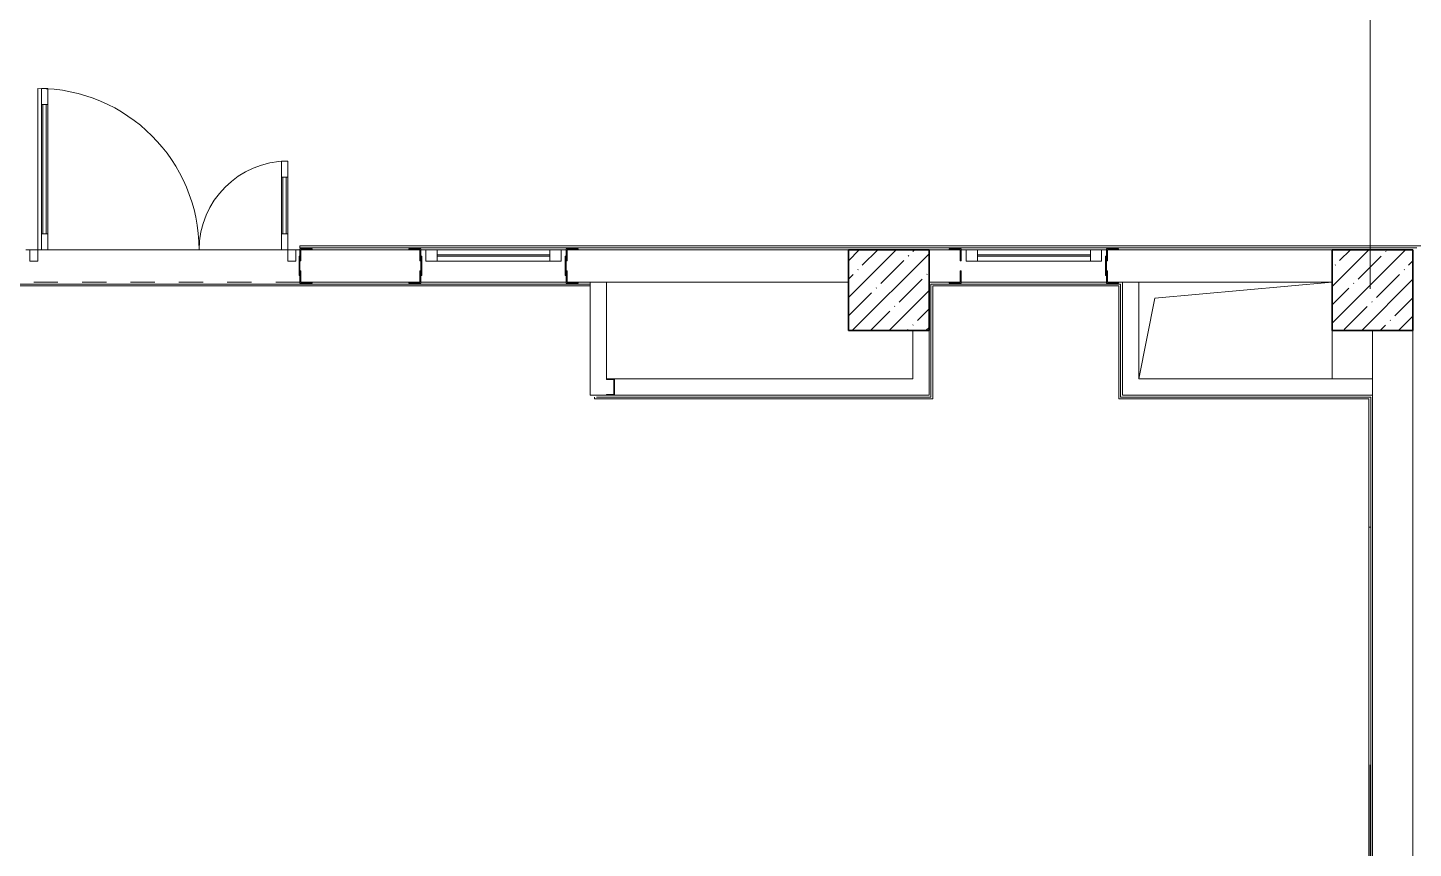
# Model space of a CAD drawing. Header units: millimetres. Extents: x 5993 to 95364, y 94667 to 143522.
# Drawn here: x 46973 to 47672, y 114292 to 114705 of the extents above; entities that cross this region are included whole.
import ezdxf

# ---------------------------------------------------------------- set-up
doc = ezdxf.new("R2010")
doc.units = ezdxf.units.MM
doc.linetypes.add('50_200_ШТРИХ_1Т_ш5_п1_п1_', pattern=[1400, 1000, -200, 0, -200])
doc.linetypes.add('Штрих короткий', pattern=[300, 150, -150])
for name, color, linetype, lineweight in [('0-2', 7, 'Continuous', 9), ('S-GRID-____-OTLN-1', 7, '50_200_ШТРИХ_1Т_ш5_п1_п1_', 9), ('Двери', 7, 'Continuous', 9), ('Каркас_Импост', 7, 'Continuous', 13), ('Каркас_Импост-1', 7, 'Continuous', 9), ('Несущие колонны', 7, 'Continuous', 9), ('Несущие колонны-1', 7, 'Continuous', 35), ('Обобщенные модели', 7, 'Continuous', 9), ('Остекление-1', 7, 'Continuous', 9), ('Перекрытия', 7, 'Continuous', 9), ('Перемычка-1', 7, 'Штрих короткий', 9), ('Стены', 7, 'Continuous', 9), ('Стены-1', 7, 'Continuous', 13), ('Элементы узлов', 7, 'Continuous', 9)]:
    doc.layers.add(name, color=color, linetype=linetype, lineweight=lineweight)

# ---------------------------------------------------------------- blocks, each defined once
blk = doc.blocks.new('BSC_Колонна _Прямоугольная - 500х500-V62-АИ2_01_План напольных покрытий и плинтусов 1го этажа _Часть 2_')
at = {"layer": 'Несущие колонны'}
h = blk.add_hatch(dxfattribs=at)
h.set_pattern_fill('FP_72', color=256, style=0, pattern_type=2)
h.set_pattern_definition([(45, (-70950, -7650), (-114.04925, 114.04925), []), (45, (-70835.95, -7650), (-114.04925, 114.04925), [201.613, -40.323, 3.353, -36.97])])
h.paths.add_polyline_path([(-250, -250), (250, -250), (250, 250), (-250, 250)], flags=0)
at = {"layer": 'Несущие колонны-1'}
for p, q in [((250, 250), (-250, 250)), ((-250, 250), (-250, -250)), ((250, -250), (250, 250)), ((-250, -250), (250, -250))]:
    blk.add_line(p, q, dxfattribs=at)
blk = doc.blocks.new('Проем_Дверь_Прямоугольный - 1700х2400h_дверные проемы-28051683-АИ2_01_План напольных покрытий и плинтусов 1го этажа _Часть 2_')
at = {"layer": 'Перемычка-1'}
for p, q in [((850, 100), (-850, 100)), ((850, -100), (-850, -100))]:
    blk.add_line(p, q, dxfattribs=at)
blk = doc.blocks.new('BSC_Колонна _Прямоугольная - 500х500-V121-АИ2_01_План напольных покрытий и плинтусов 1го этажа _Часть 2_')
at = {"layer": 'Несущие колонны'}
h = blk.add_hatch(dxfattribs=at)
h.set_pattern_fill('FP_141', color=256, style=0, pattern_type=2)
h.set_pattern_definition([(45, (-73950, -7650), (-114.04925, 114.04925), []), (45, (-73835.95, -7650), (-114.04925, 114.04925), [201.613, -40.323, 3.353, -36.97])])
h.paths.add_polyline_path([(-250, -250), (250, -250), (250, 250), (-250, 250)], flags=0)
at = {"layer": 'Несущие колонны-1'}
for p, q in [((250, 250), (-250, 250)), ((-250, 250), (-250, -250)), ((250, -250), (250, 250)), ((-250, -250), (250, -250))]:
    blk.add_line(p, q, dxfattribs=at)
blk = doc.blocks.new('120_Окно_СКБ_1Ст - 120_Окно_СКБ_1Ст_классы 900x800_E30-27915984-АИ2_01_План напольных покрытий и плинтусов 1го этажа _Часть 2_')
at = {"layer": 'Каркас_Импост'}
for p, q in [((-420, 30), (-420, 100)), ((-420, 100), (-350, 100)), ((-350, 100), (-350, 30)), ((350, 30), (350, 100)), ((350, 100), (420, 100)), ((420, 100), (420, 30)), ((-350, 30), (-420, 30)), ((420, 30), (350, 30))]:
    blk.add_line(p, q, dxfattribs=at)
at = {"layer": 'Каркас_Импост-1'}
for p, q in [((420, 100), (-420, 100)), ((-420, 30), (420, 30))]:
    blk.add_line(p, q, dxfattribs=at)
at = {"layer": 'Остекление-1'}
for p, q in [((350, 70), (-350, 70)), ((350, 60), (-350, 60))]:
    blk.add_line(p, q, dxfattribs=at)
blk = doc.blocks.new('120_Окно_СКБ_1Ст - 120_Окно_СКБ_1Ст_классы 900x800_E30-27949321-АИ2_01_План напольных покрытий и плинтусов 1го этажа _Часть 2_')
at = {"layer": 'Каркас_Импост'}
for p, q in [((-420, 30), (-420, 100)), ((-420, 100), (-350, 100)), ((-350, 100), (-350, 30)), ((350, 30), (350, 100)), ((350, 100), (420, 100)), ((420, 100), (420, 30)), ((-350, 30), (-420, 30)), ((420, 30), (350, 30))]:
    blk.add_line(p, q, dxfattribs=at)
at = {"layer": 'Каркас_Импост-1'}
for p, q in [((420, 100), (-420, 100)), ((-420, 30), (420, 30))]:
    blk.add_line(p, q, dxfattribs=at)
at = {"layer": 'Остекление-1'}
for p, q in [((350, 70), (-350, 70)), ((350, 60), (-350, 60))]:
    blk.add_line(p, q, dxfattribs=at)
blk = doc.blocks.new('Дверь_Витражная_СКБ_2Ст2 - ДВВ_ДАО_СОШ_Классы-26508392-АИ2_01_План напольных покрытий и плинтусов 1го этажа _Часть 2_')
at = {"layer": 'Двери'}
for p, q in [((-775, 1035), (-775, 35)), ((775, 585), (775, 35))]:
    blk.add_line(p, q, dxfattribs=at)
for centre, radius, start, end in [((-775, 35), 1000, 360, 90), ((775, 35), 550, 90, 180)]:
    blk.add_arc(centre, radius, start, end, dxfattribs=at)
at = {"layer": 'Элементы узлов'}
for p, q in [((-753, 1035), (-713, 1035)), ((-753, 1035), (-753, 35)), ((-713, 1035), (-753, 1035)), ((-753, 1035), (-753, 35)), ((-713, 1035), (-713, 35)), ((-713, 35), (-713, 1035)), ((-753, 935), (-713, 935)), ((-743, 935), (-743, 135)), ((-723, 935), (-723, 135)), ((775, 585), (735, 585)), ((735, 585), (735, 35)), ((775, 585), (735, 585)), ((735, 585), (735, 35)), ((775, 585), (775, 35)), ((775, 35), (775, 585)), ((775, 485), (735, 485)), ((745, 485), (745, 135)), ((765, 485), (765, 135)), ((-753, 135), (-713, 135)), ((775, 135), (735, 135)), ((-825, 35), (-825, -35)), ((-775, 35), (-825, 35)), ((-775, 35), (-825, 35)), ((-825, 35), (-825, -35)), ((-775, -35), (-775, 35)), ((-775, -35), (-775, 35)), ((-713, 35), (-753, 35)), ((-753, 35), (-713, 35)), ((735, 35), (775, 35)), ((735, 35), (775, 35)), ((775, -35), (775, 35)), ((775, 35), (825, 35)), ((775, 35), (775, -35)), ((825, 35), (775, 35)), ((825, 35), (825, -35)), ((825, -35), (825, 35)), ((-825, -35), (-775, -35)), ((-825, -35), (-775, -35)), ((825, -35), (775, -35)), ((775, -35), (825, -35))]:
    blk.add_line(p, q, dxfattribs=at)
blk = doc.blocks.new('Фахверк_СКБ_Уголок - 200_4010-27904286-АИ2_01_План напольных покрытий и плинтусов 1го этажа _Часть 2_')
at = {"layer": 'Обобщенные модели'}
for p, q in [((200, 156), (125, 156)), ((125, 156), (125, 81)), ((131, 81), (131, 150)), ((131, 150), (200, 150)), ((200, 150), (200, 156)), ((125, 81), (131, 81)), ((131, 19), (125, 19)), ((125, 19), (125, -56)), ((131, -50), (131, 19)), ((125, -56), (200, -56)), ((200, -50), (131, -50)), ((200, -56), (200, -50))]:
    blk.add_line(p, q, dxfattribs=at)
blk = doc.blocks.new('154_Стойка_СКБ_Уголок - СМ-2530_200-28213945-АИ2_01_План напольных покрытий и плинтусов 1го этажа _Часть 2_')
at = {"layer": 'Обобщенные модели'}
for p, q in [((125, 156), (125, 81)), ((200, 156), (125, 156)), ((131, 81), (131, 150)), ((131, 150), (200, 150)), ((200, 150), (200, 156)), ((125, 81), (131, 81)), ((131, 19), (125, 19)), ((125, 19), (125, -56)), ((131, -50), (131, 19)), ((125, -56), (200, -56)), ((200, -50), (131, -50)), ((200, -56), (200, -50))]:
    blk.add_line(p, q, dxfattribs=at)
blk = doc.blocks.new('Стойка_Влож_Полоса боковая - Полоса-28213942-АИ2_01_План напольных покрытий и плинтусов 1го этажа _Часть 2_')
at = {"layer": 'Обобщенные модели'}
for p, q in [((-5, 60), (0, 60)), ((-5, -60), (-5, 60)), ((0, 31), (0, -31)), ((0, -60), (-5, -60))]:
    blk.add_line(p, q, dxfattribs=at)
blk = doc.blocks.new('AR_Отверстие прямоугольное _в плите_ - AR_Отверстие прямоугольное _в плите_-V243-АИ2_01_План напольных покрытий и плинтусов 1го этажа _Часть 2_')
at = {"layer": 'Обобщенные модели'}
for p, q in [((-500, 200), (600, 300)), ((-600, -300), (-500, 200)), ((600, -300), (600, 0))]:
    blk.add_line(p, q, dxfattribs=at)
blk = doc.blocks.new('154_Фахверк_СКБ_Швеллер - Тип_100_4010_1-36655149-АИ2_01_План напольных покрытий и плинтусов 1го этажа _Часть 2_')
at = {"layer": 'Обобщенные модели'}
for p, q in [((175, 50), (125, 50)), ((125, 50), (125, -50)), ((128, 47), (175, 47)), ((128, -47), (128, 47)), ((175, 47), (175, 50)), ((125, -50), (175, -50)), ((175, -47), (128, -47)), ((175, -50), (175, -47))]:
    blk.add_line(p, q, dxfattribs=at)

msp = doc.modelspace()

# ---------------------------------------------------------------- linework, layer by layer
at = {"layer": 'S-GRID-____-OTLN-1', "color": 251, "ltscale": 0.6, "true_color": 0x636466}
msp.add_line((47650.6, 113733.6), (47650.6, 114924.43), dxfattribs=at)
at = {"layer": 'Перекрытия'}
msp.add_line((46972.21, 114593.4), (47110.59, 114593.4), dxfattribs=at)
at = {"layer": 'Стены'}
for p, q in [((47110.59, 114595.35), (47749.54, 114595.35)), ((47110.59, 114594.37), (47110.59, 114595.35)), ((47674.15, 114594.37), (47110.59, 114594.37)), ((46940.63, 114576.14), (47257.1, 114576.14)), ((47257.1, 114575.17), (46941.61, 114575.17)), ((47429.01, 114576.14), (47524.73, 114576.14)), ((47429.01, 114519.16), (47429.01, 114576.14)), ((47523.75, 114575.17), (47429.98, 114575.17)), ((47429.98, 114575.17), (47429.98, 114518.19)), ((47523.75, 114518.19), (47523.75, 114575.17)), ((47524.73, 114576.14), (47524.73, 114519.16)), ((47259.22, 114519.16), (47259.22, 114518.19)), ((47429.98, 114518.19), (47259.22, 114518.19)), ((47260.19, 114519.16), (47429.01, 114519.16)), ((47649.91, 114518.19), (47523.75, 114518.19)), ((47524.73, 114519.16), (47650.89, 114519.16)), ((47649.91, 113984.88), (47649.91, 114518.19)), ((47650.89, 114519.16), (47650.89, 113983.91))]:
    msp.add_line(p, q, dxfattribs=at)
at = {"layer": 'Стены-1'}
for p, q in [((47165.53, 114593.4), (47116.69, 114593.4)), ((47174.08, 114593.4), (47171.63, 114593.4)), ((47244.89, 114593.4), (47242.45, 114593.4)), ((47387.33, 114593.4), (47250.99, 114593.4)), ((47438.2, 114593.4), (47428.03, 114593.4)), ((47446.75, 114593.4), (47444.31, 114593.4)), ((47517.56, 114593.4), (47515.12, 114593.4)), ((47631.52, 114593.4), (47523.67, 114593.4)), ((47116.69, 114577.12), (47165.53, 114577.12)), ((47171.63, 114577.12), (47244.89, 114577.12)), ((47250.99, 114577.12), (47387.33, 114577.12)), ((47257.1, 114577.12), (47257.1, 114528.28)), ((47265.24, 114577.12), (47257.1, 114577.12)), ((47265.24, 114528.28), (47265.24, 114577.12)), ((47428.03, 114577.12), (47438.2, 114577.12)), ((47444.31, 114577.12), (47517.56, 114577.12)), ((47523.67, 114577.12), (47631.52, 114577.12)), ((47525.7, 114577.12), (47525.7, 114528.28)), ((47533.84, 114577.12), (47525.7, 114577.12)), ((47533.84, 114528.28), (47533.84, 114577.12)), ((47419.89, 114552.7), (47419.89, 114528.28)), ((47428.03, 114520.14), (47428.03, 114552.7)), ((47651.87, 114552.7), (47651.87, 113982.93)), ((47672.22, 113982.93), (47672.22, 114552.7)), ((47257.1, 114528.28), (47257.1, 114520.14)), ((47419.89, 114528.28), (47269.31, 114528.28)), ((47525.7, 114528.28), (47525.7, 114520.14)), ((47651.87, 114528.28), (47533.84, 114528.28)), ((47651.87, 114520.14), (47651.87, 114528.28)), ((47257.1, 114520.14), (47265.24, 114520.14)), ((47269.31, 114520.14), (47419.89, 114520.14)), ((47419.89, 114520.14), (47428.03, 114520.14)), ((47525.7, 114520.14), (47651.87, 114520.14))]:
    msp.add_line(p, q, dxfattribs=at)

# ---------------------------------------------------------------- block references
at = {"layer": '0-2', "xscale": 0.08139549610658335, "yscale": 0.08139549610658335, "zscale": 0.08139549610658335}
for name, p in [('Дверь_Витражная_СКБ_2Ст2 - ДВВ_ДАО_СОШ_Классы-26508392-АИ2_01_План напольных покрытий и плинтусов 1го этажа _Часть 2_', (47041.4, 114590.55)), ('Проем_Дверь_Прямоугольный - 1700х2400h_дверные проемы-28051683-АИ2_01_План напольных покрытий и плинтусов 1го этажа _Часть 2_', (47041.4, 114585.26)), ('154_Стойка_СКБ_Уголок - СМ-2530_200-28213945-АИ2_01_План напольных покрытий и плинтусов 1го этажа _Часть 2_', (47100.41, 114581.19)), ('120_Окно_СКБ_1Ст - 120_Окно_СКБ_1Ст_классы 900x800_E30-27915984-АИ2_01_План напольных покрытий и плинтусов 1го этажа _Часть 2_', (47208.26, 114585.26)), ('154_Стойка_СКБ_Уголок - СМ-2530_200-28213945-АИ2_01_План напольных покрытий и плинтусов 1го этажа _Часть 2_', (47234.72, 114581.19)), ('BSC_Колонна _Прямоугольная - 500х500-V62-АИ2_01_План напольных покрытий и плинтусов 1го этажа _Часть 2_', (47407.68, 114573.05)), ('120_Окно_СКБ_1Ст - 120_Окно_СКБ_1Ст_классы 900x800_E30-27949321-АИ2_01_План напольных покрытий и плинтусов 1го этажа _Часть 2_', (47480.94, 114585.26)), ('154_Стойка_СКБ_Уголок - СМ-2530_200-28213945-АИ2_01_План напольных покрытий и плинтусов 1го этажа _Часть 2_', (47507.39, 114581.19)), ('BSC_Колонна _Прямоугольная - 500х500-V121-АИ2_01_План напольных покрытий и плинтусов 1го этажа _Часть 2_', (47651.87, 114573.05)), ('Стойка_Влож_Полоса боковая - Полоса-28213942-АИ2_01_План напольных покрытий и плинтусов 1го этажа _Часть 2_', (47110.59, 114585.26)), ('Стойка_Влож_Полоса боковая - Полоса-28213942-АИ2_01_План напольных покрытий и плинтусов 1го этажа _Часть 2_', (47244.89, 114585.26)), ('Стойка_Влож_Полоса боковая - Полоса-28213942-АИ2_01_План напольных покрытий и плинтусов 1го этажа _Часть 2_', (47517.56, 114585.26)), ('AR_Отверстие прямоугольное _в плите_ - AR_Отверстие прямоугольное _в плите_-V243-АИ2_01_План напольных покрытий и плинтусов 1го этажа _Часть 2_', (47582.68, 114552.7))]:
    msp.add_blockref(name, p, dxfattribs=at)
at = {"layer": '0-2', "xscale": 0.08139549610658335, "yscale": 0.08139549610658335, "zscale": 0.08139549610658335, "rotation": 180}
for name, p in [('154_Стойка_СКБ_Уголок - СМ-2530_200-28213945-АИ2_01_План напольных покрытий и плинтусов 1го этажа _Часть 2_', (47181.81, 114589.33)), ('Фахверк_СКБ_Уголок - 200_4010-27904286-АИ2_01_План напольных покрытий и плинтусов 1го этажа _Часть 2_', (47454.48, 114589.33)), ('Стойка_Влож_Полоса боковая - Полоса-28213942-АИ2_01_План напольных покрытий и плинтусов 1го этажа _Часть 2_', (47171.63, 114585.26)), ('154_Фахверк_СКБ_Швеллер - Тип_100_4010_1-36655149-АИ2_01_План напольных покрытий и плинтусов 1го этажа _Часть 2_', (47279.48, 114524.21))]:
    msp.add_blockref(name, p, dxfattribs=at)

doc.saveas('drawing.dxf')
